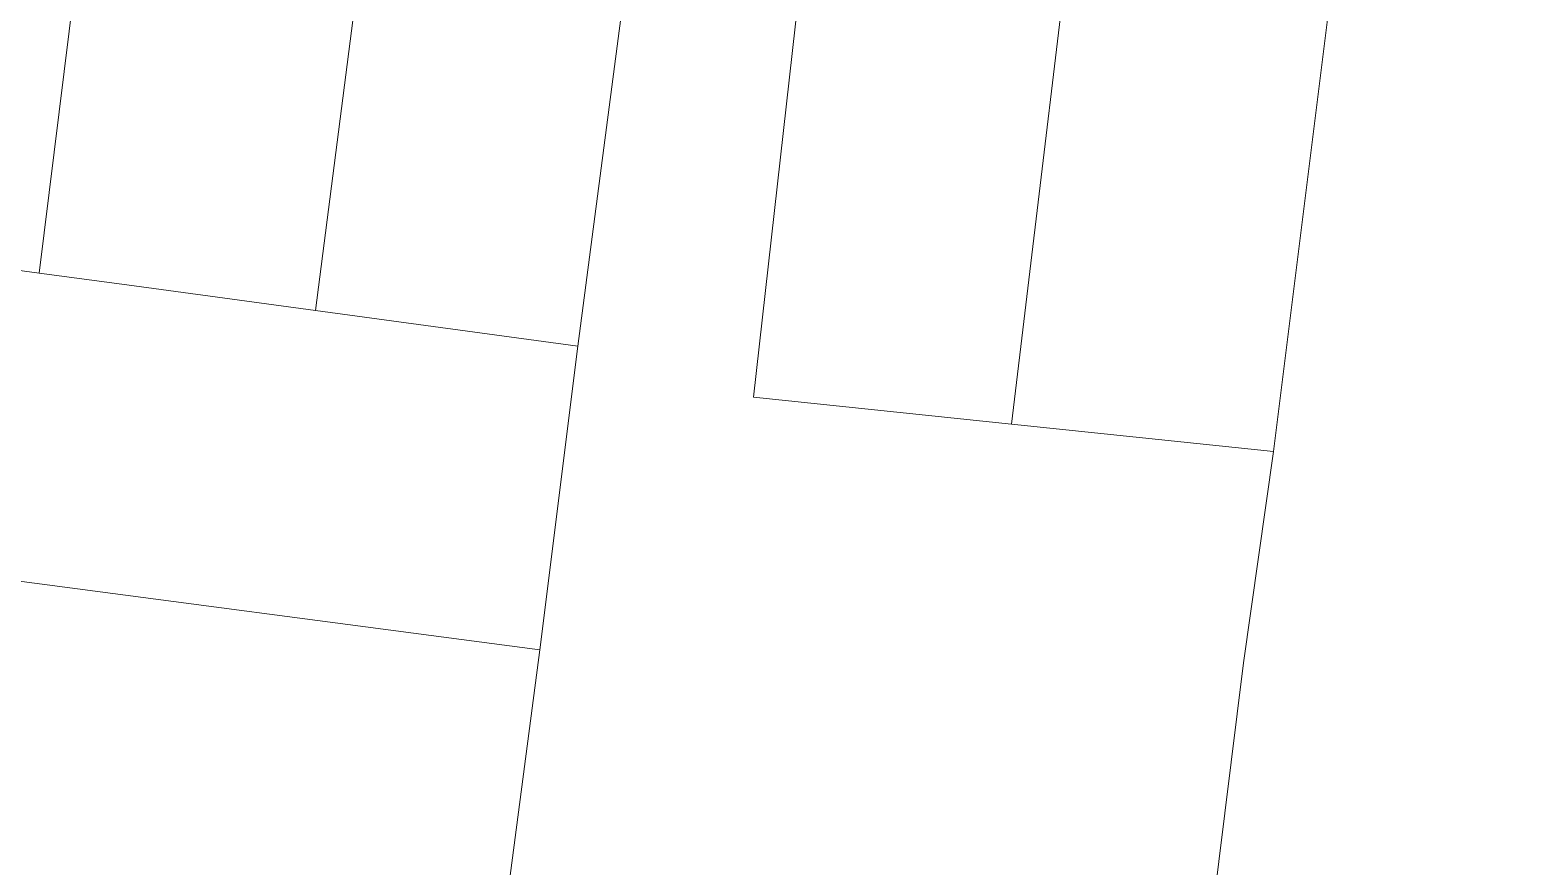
# Model space of a CAD drawing. Header units: metres. Extents: x 302360 to 303385, y 6262522 to 6263141.
# Drawn here: x 302867.5 to 302952.8, y 6262759 to 6262807 of the extents above; entities that cross this region are included whole.
import ezdxf

# ---------------------------------------------------------------- set-up
doc = ezdxf.new("R2010")
doc.units = ezdxf.units.M
doc.layers.add('Cadastre Land Parcels_SP_EXT', color=9, linetype='Continuous', lineweight=5)

msp = doc.modelspace()

# ---------------------------------------------------------------- linework, layer by layer
at = {"layer": 'Cadastre Land Parcels_SP_EXT', "linetype": 'Continuous'}
for points in [[(302872.361, 6262827.749), (302857.076, 6262829.722), (302852.79, 6262795.113), (302868.067, 6262793.041), (302872.361, 6262827.749)], [(302888.367, 6262825.659), (302872.361, 6262827.749), (302868.067, 6262793.041), (302873.082, 6262792.362), (302883.896, 6262790.894), (302888.367, 6262825.659)], [(302903.505, 6262823.711), (302888.367, 6262825.659), (302883.896, 6262790.894), (302898.929, 6262788.856), (302903.505, 6262823.711)], [(302913.1, 6262822.475), (302903.505, 6262823.711), (302898.929, 6262788.856), (302896.758, 6262771.431), (302894.46, 6262753.98), (302890.19, 6262719.48), (302887.986, 6262702.834), (302885.548, 6262684.565), (302925.731, 6262679.221), (302937.078, 6262770.69), (302938.8, 6262782.806), (302923.782, 6262784.375), (302908.999, 6262785.925), (302913.1, 6262822.475)], [(302928.126, 6262820.532), (302913.1, 6262822.475), (302908.999, 6262785.925), (302923.782, 6262784.375), (302928.126, 6262820.532)], [(302943.257, 6262818.607), (302928.126, 6262820.532), (302923.782, 6262784.375), (302938.8, 6262782.806), (302943.257, 6262818.607)], [(302976.623, 6262763.566), (302976.729, 6262765.239), (302961.22, 6262767.271), (302967.191, 6262815.517), (302963.633, 6262815.96), (302960.246, 6262816.42), (302960.092, 6262816.44), (302943.257, 6262818.607), (302938.8, 6262782.806), (302937.078, 6262770.69), (302925.731, 6262679.221), (302945.336, 6262676.611), (302964.954, 6262673.999), (302976.623, 6262763.566)], [(302852.79, 6262795.113), (302850.995, 6262795.357), (302847.781, 6262781.396), (302799.034, 6262787.701), (302798.563, 6262784.391), (302896.758, 6262771.431), (302898.929, 6262788.856), (302883.896, 6262790.894), (302873.082, 6262792.362), (302868.067, 6262793.041), (302852.79, 6262795.113)], [(302896.758, 6262771.431), (302798.563, 6262784.391), (302798.14, 6262781.447), (302848.531, 6262774.901), (302844.249, 6262760.705), (302852.998, 6262759.516), (302894.46, 6262753.98), (302896.758, 6262771.431)]]:
    msp.add_lwpolyline(points, close=True, dxfattribs=at)

doc.saveas('drawing.dxf')
